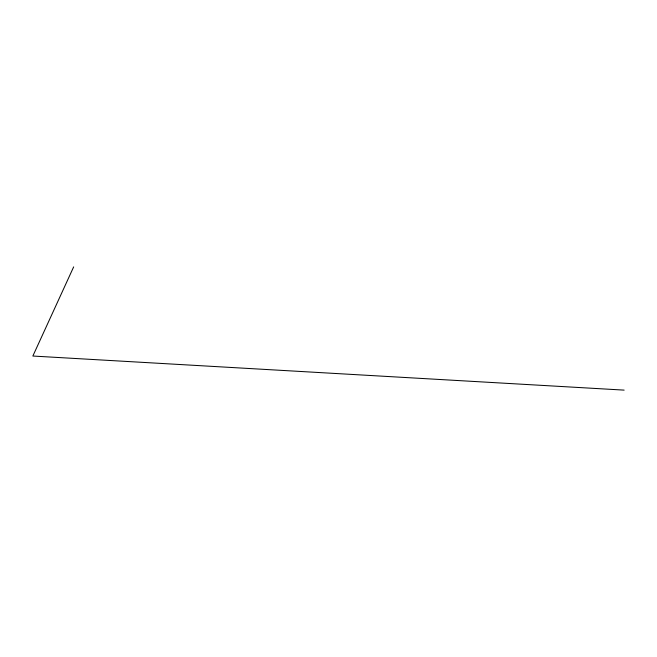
<?xml version="1.0" encoding="UTF-8"?>
<svg xmlns="http://www.w3.org/2000/svg" width="657" height="657" viewBox="0 0 657 657"><rect width="100%" height="100%" fill="white"/><g stroke="black" fill="none" stroke-linecap="round" stroke-linejoin="round"><path stroke-width="0.99" d="M73.666 266.882L32.85 356.037L624.15 390.118"/></g></svg>
